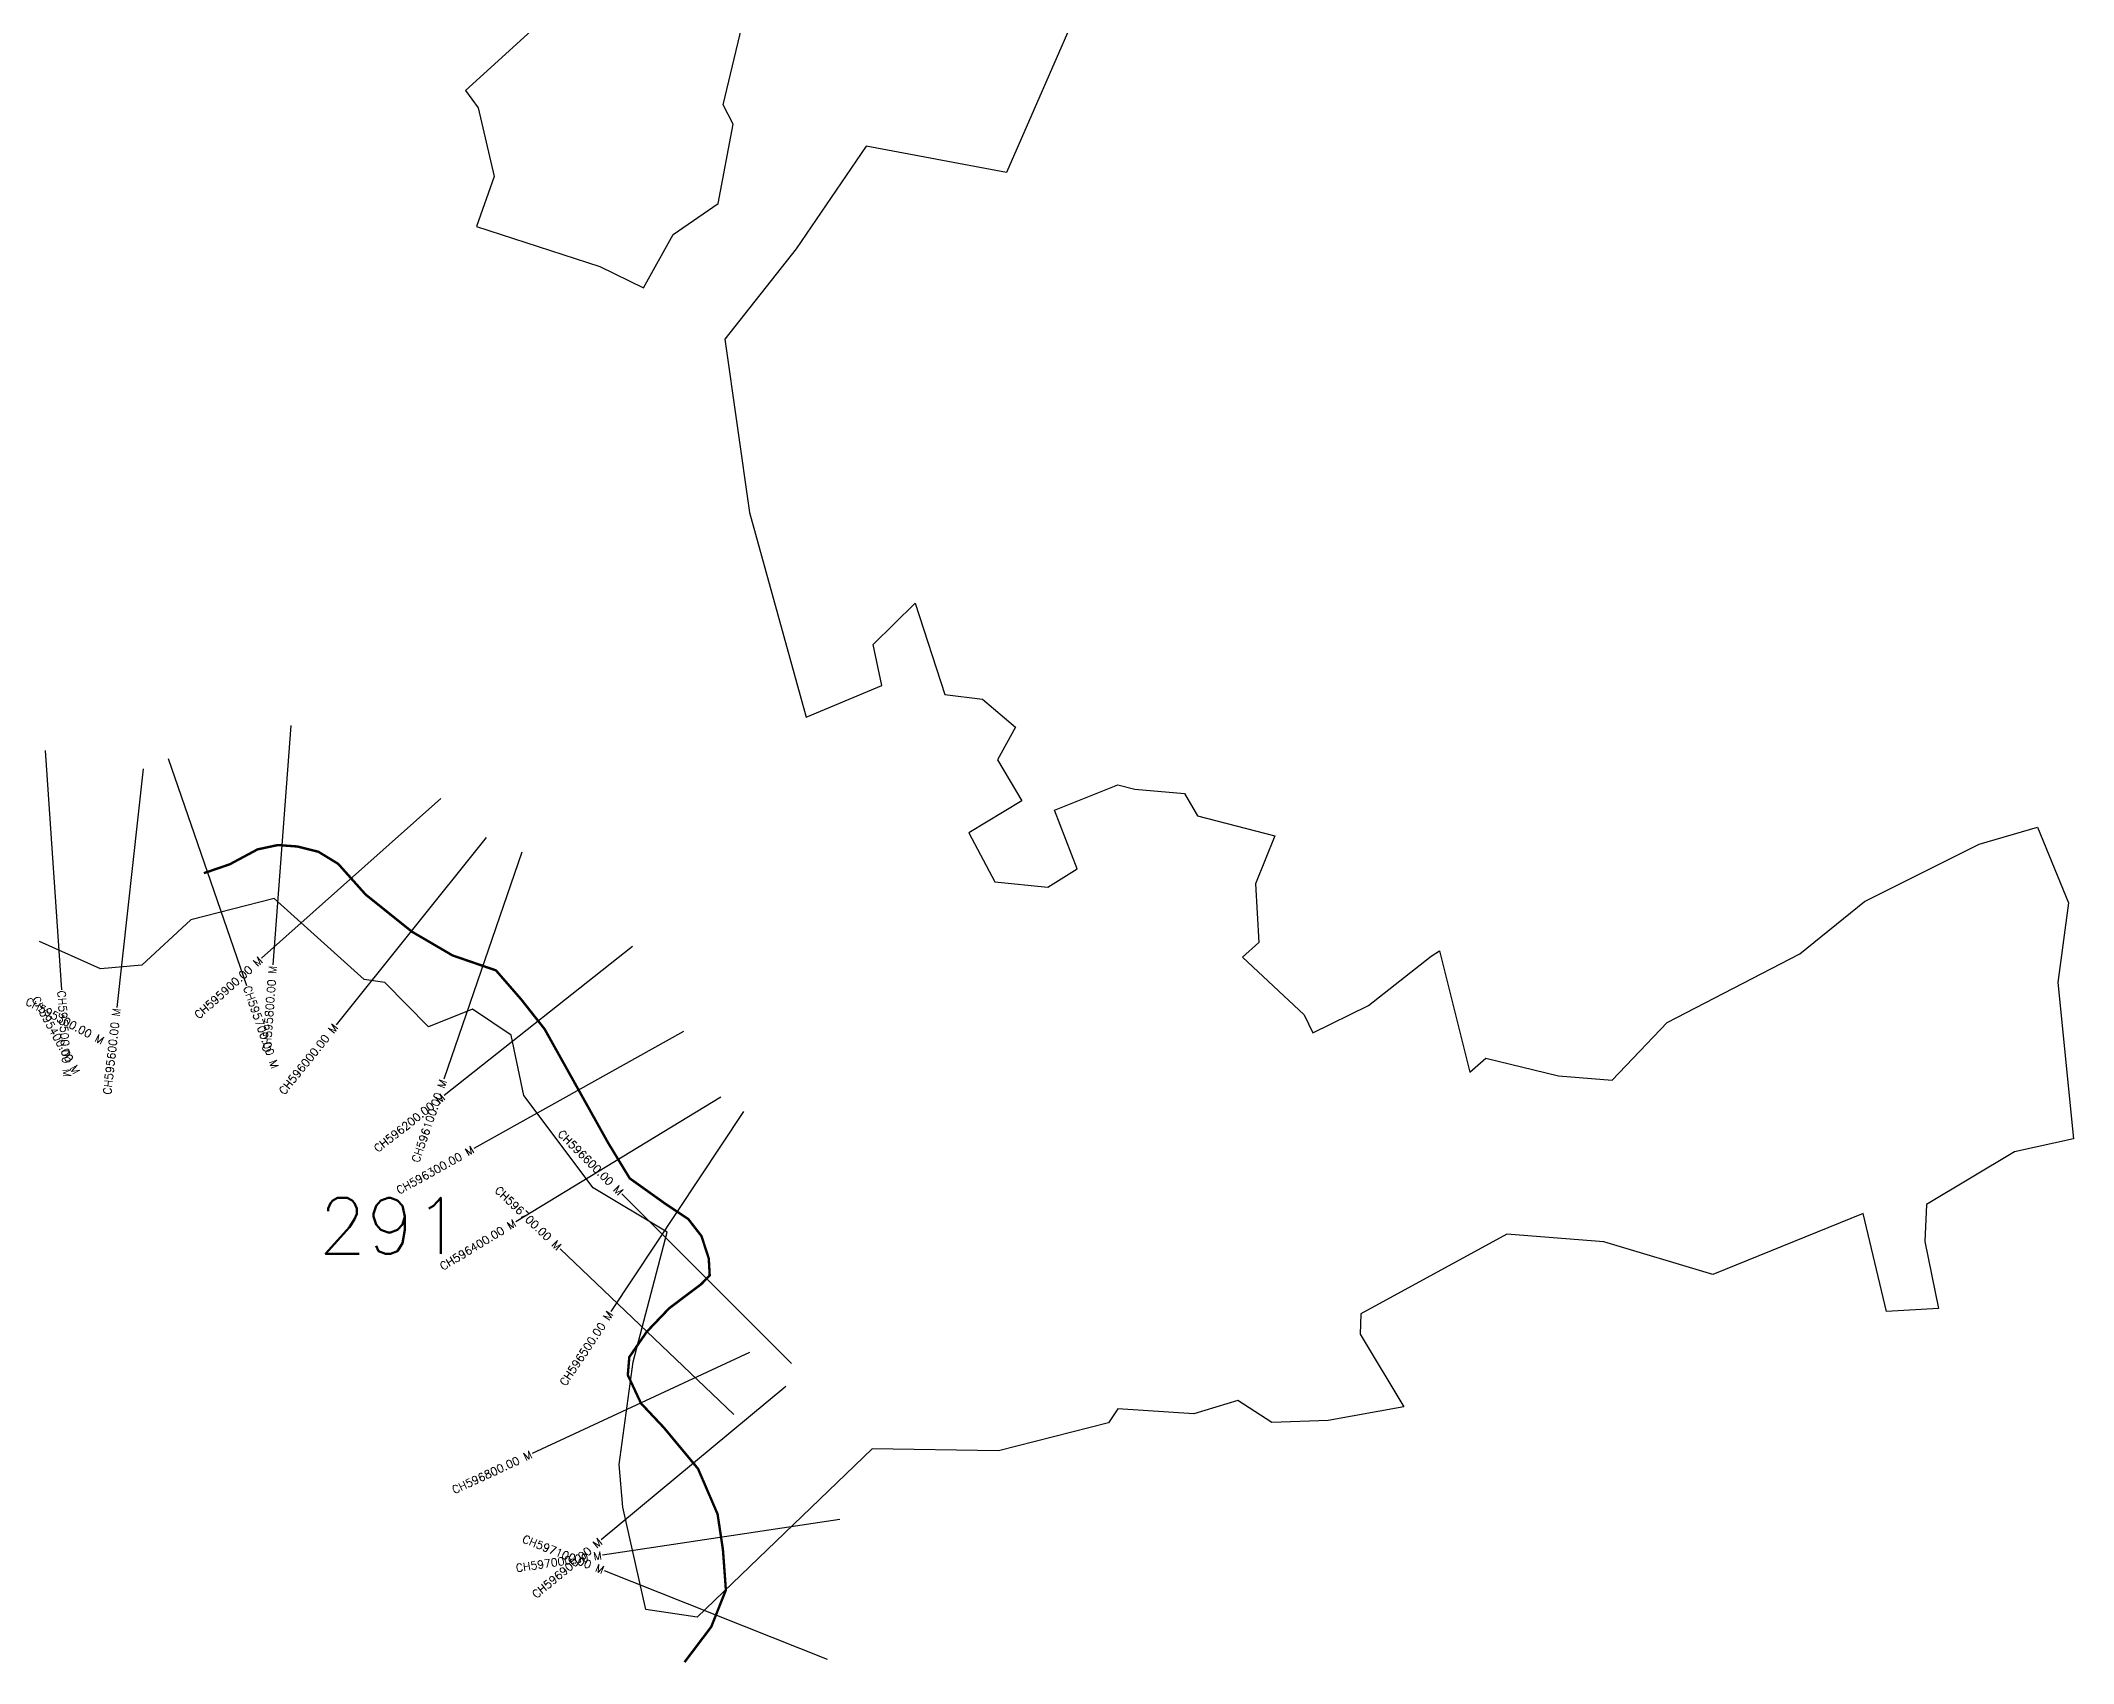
# Model space of a CAD drawing. Header units: metres. Extents: x 320261 to 325169, y 1832900 to 1837216.
# Drawn here: x 322628 to 325169, y 1832900 to 1834929 of the extents above; entities that cross this region are included whole.
import ezdxf
from ezdxf.enums import TextEntityAlignment as Align

# ---------------------------------------------------------------- set-up
doc = ezdxf.new("R2010")
doc.units = ezdxf.units.M
for name, color, linetype in [('CS', 134, 'Continuous'), ('CSMark', 6, 'Continuous'), ('NATURALLY PROTECTED', 3, 'Continuous')]:
    doc.layers.add(name, color=color, linetype=linetype)
doc.styles.get("Standard").update_dxf_attribs({"font": 'simplex.shx'})

msp = doc.modelspace()

# ---------------------------------------------------------------- linework, layer by layer
at = {"color": 6, "flags": 128}
for points in [[(323976.5, 1835087.7), (323835.2, 1834764), (323660, 1834796.7), (323572.4, 1834668.7), (323483.3, 1834555.4), (323513.9, 1834338.9), (323585, 1834082.8), (323679.3, 1834122.5), (323668.7, 1834173.7), (323721.1, 1834225.4), (323758.1, 1834111.2), (323805.1, 1834105.3), (323846.3, 1834070.3), (323824.2, 1834029.8), (323854.4, 1833978.5), (323788.2, 1833938.4), (323820.5, 1833876.9), (323887, 1833870.3), (323923.4, 1833893.4), (323895.3, 1833966.5), (323974.6, 1833998.3), (323995.8, 1833993), (324057.6, 1833987.7), (324074.1, 1833959.6), (324170.6, 1833934.5), (324146.6, 1833874.8), (324150.7, 1833801.3), (324130.2, 1833782.8), (324207.4, 1833711), (324218.2, 1833688.4), (324287.6, 1833722.6), (324365.9, 1833784), (324376.3, 1833790.8), (324414.5, 1833639), (324434.4, 1833656.7), (324525, 1833634.6), (324592.3, 1833629.1), (324661.2, 1833701.2), (324826.9, 1833787.2), (324907.5, 1833852.4), (325051.1, 1833924.4), (325124.1, 1833945.5), (325162.8, 1833850.8), (325149.3, 1833751.3), (325168.7, 1833555.9), (325095.1, 1833539.4), (324985.2, 1833473.5), (324983, 1833427.5), (325000.2, 1833343.8), (324935, 1833339.9), (324906.1, 1833462.6), (324717.9, 1833386.1), (324582, 1833426.9), (324460.7, 1833436.8), (324278.3, 1833337.2), (324277.4, 1833311.4), (324331.7, 1833220.6), (324237.1, 1833203.8), (324167, 1833201.1), (324124.4, 1833228.7), (324069.3, 1833212.1), (323974.4, 1833218.3), (323962.7, 1833200.9), (323825.2, 1833165.6), (323667.4, 1833168.4), (323448.6, 1832957.7), (323384.4, 1832967.3), (323355.9, 1833095.5), (323351.2, 1833148.6), (323368.7, 1833277.1), (323411.3, 1833439.2), (323318.7, 1833494.7), (323232.1, 1833610.1), (323216.1, 1833685.6), (323167.6, 1833717.8), (323112.7, 1833696), (323058.1, 1833751.2), (323032.2, 1833754.8), (322919.7, 1833856.2), (322815.7, 1833829.4), (322754.3, 1833772.9), (322703, 1833768.3), (322626.5, 1833802.6)], [(323255, 1834953.7), (323159, 1834866.3), (323174.8, 1834844.9), (323194.8, 1834758.8), (323172.7, 1834696.6), (323327.1, 1834646.6), (323381.6, 1834619.6), (323418.6, 1834686.5), (323474.8, 1834725.1), (323493.8, 1834824.2), (323481.2, 1834848.6), (323513.6, 1834984.7)]]:
    msp.add_lwpolyline(points, dxfattribs=at)
at = {"layer": 'CS'}
for p, q in [((322940.7, 1834072.4), (322918.2, 1833773.2)), ((322633.6, 1834041.5), (322654, 1833742.2)), ((322756.3, 1834018.2), (322723.1, 1833720)), ((322787.2, 1834031.1), (322885.5, 1833747.6)), ((323128.2, 1833981.2), (322904.2, 1833781.6)), ((323184.9, 1833932.6), (322997.3, 1833698.5)), ((323229.4, 1833914), (323131.8, 1833630.3)), ((323367.6, 1833796.1), (323132.3, 1833610)), ((323431.4, 1833690), (323169.4, 1833543.8)), ((323478.1, 1833608), (323221.8, 1833452.1)), ((323506.4, 1833589.8), (323340.6, 1833339.8)), ((323566.5, 1833274.9), (323354.4, 1833487.1)), ((323494.4, 1833211.3), (323277.4, 1833418.4)), ((323514.2, 1833288.8), (323242.2, 1833162.2)), ((323559.3, 1833246.1), (323328.6, 1833054.4)), ((323626.8, 1833080), (323330.1, 1833035.3)), ((323611.4, 1832904.9), (323332.6, 1833015.8))]:
    msp.add_line(p, q, dxfattribs=at)
at = {"layer": 'NATURALLY PROTECTED', "const_width": 3, "flags": 128}
msp.add_lwpolyline([(322832, 1833887.9), (322864.3, 1833899), (322899.2, 1833917.7), (322924.6, 1833923.1), (322948.7, 1833921.3), (322975.2, 1833914.7), (322999.9, 1833899.6), (323034.3, 1833861.1), (323092.2, 1833814.7), (323142.8, 1833785.1), (323197.1, 1833766.4), (323228.5, 1833730.3), (323258, 1833692.9), (323337.2, 1833551), (323364.3, 1833506.4), (323408.9, 1833474.5), (323437.5, 1833455.5), (323454, 1833434.2), (323463.1, 1833406.2), (323464.3, 1833384.9), (323453.4, 1833373.9), (323413.8, 1833344.1), (323385.7, 1833314.7), (323363.8, 1833283), (323361.9, 1833260.5), (323378.4, 1833225.1), (323407, 1833194.7), (323449.7, 1833143.3), (323474.1, 1833086.7), (323480.8, 1833042.2), (323484.5, 1832991.7), (323466.2, 1832945.7), (323432.8, 1832901.5)], dxfattribs=at)

# ---------------------------------------------------------------- texts
at = {"insert": (322975.2, 1833482.1), "char_height": 70, "attachment_point": 1}
msp.add_mtext_dynamic_manual_height_columns('291', width=95.172, gutter_width=1, heights=[0], dxfattribs=at)
at = {"layer": 'CSMark'}
for s, rotation, p in [('CH595900.00 M', 41.7026, (322903.4, 1833780.9)), ('CH595800.00 M', 85.7128, (322918.2, 1833772.2)), ('CH595600.00 M', 83.6627, (322723, 1833719)), ('CH596000.00 M', 51.281, (322996.6, 1833697.7)), ('CH596200.00 M', 38.333, (323131.5, 1833609.4)), ('CH596100.00 M', 71.0021, (323131.4, 1833629.4)), ('CH596600.00 M', 314.9851, (323353.7, 1833487.8)), ('CH596300.00 M', 29.1522, (323168.5, 1833543.3)), ('CH596700.00 M', 316.345, (323276.6, 1833419.1)), ('CH596400.00 M', 31.3156, (323220.9, 1833451.5)), ('CH596500.00 M', 56.4566, (323340.1, 1833339)), ('CH596800.00 M', 24.9741, (323241.3, 1833161.8)), ('CH597100.00 M', 338.3081, (323331.7, 1833016.2)), ('CH596900.00 M', 39.7302, (323327.8, 1833053.7)), ('CH597000.00 M', 8.5738, (323329.2, 1833035.2))]:
    msp.add_text(s, height=10, rotation=rotation, dxfattribs=at).set_placement(p, align=Align.MIDDLE_RIGHT)
for s, rotation, p in [('CH595500.00 M', 273.8987, (322654, 1833741.2)), ('CH595700.00 M', 289.1228, (322885.8, 1833746.7)), ('CH595300.00 M', 331.9787, (322610.4, 1833728.7)), ('CH595400.00 M', 298.6859, (322621.3, 1833732.9))]:
    msp.add_text(s, height=10, rotation=rotation, dxfattribs=at).set_placement(p, align=Align.MIDDLE_LEFT)

doc.saveas('drawing.dxf')
